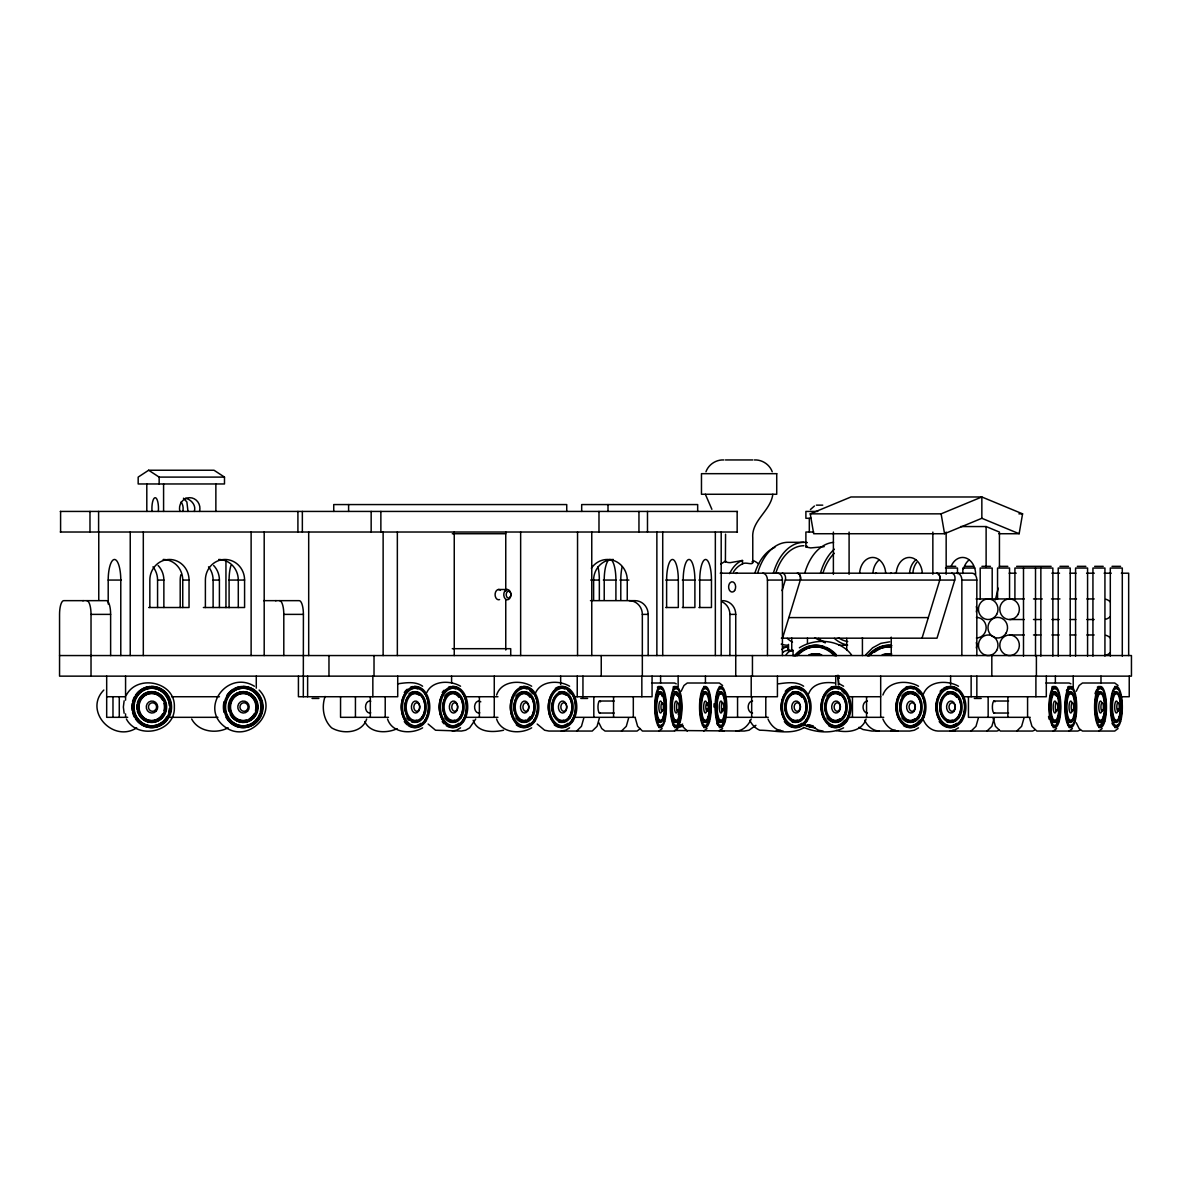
<?xml version="1.0" encoding="UTF-8"?>
<svg xmlns="http://www.w3.org/2000/svg" width="1191" height="1191" viewBox="0 0 1191 1191"><rect width="100%" height="100%" fill="white"/><g stroke="black" fill="none" stroke-linecap="round" stroke-linejoin="round"><path stroke-width="1.5" d="M86.824 600.651A13.726 4.198 -90 0 1 91.022 614.377L91.022 676.146M98.764 600.234L98.764 532.02M108.202 604.001L108.202 580.062A20.589 6.297 -90 0 1 114.5 559.472A20.589 6.297 -90 0 1 120.782 580.062L120.782 655.556M110.629 655.556L110.629 614.377A13.726 4.198 -90 0 0 106.431 600.651L63.748 600.651A13.726 4.198 -90 0 0 59.55 614.377L59.55 676.146L1131.45 676.146L1131.45 655.556L59.55 655.556M130.236 655.556L130.236 532.02M143.307 655.556L143.307 532.02M283.8 655.556L283.8 614.377A13.726 4.198 -90 0 0 279.602 600.651M729.889 655.556L729.889 614.377A13.726 13.161 -90 0 0 721.776 601.693M187.984 511.43L186.883 501.992L183.444 498.21M124.132 700.814L123.358 707.037L124.132 713.245M194.282 511.43C196.426 505.312 191.185 499.505 185.439 498.21M1019.139 533.732L1022.578 513.842L981.846 496.975L850.984 496.975L810.252 513.842L813.691 533.732L944.552 533.732L981.846 518.293L1019.139 533.732L998.862 533.732M583.769 718.173L581.446 726.331L576.638 731.051M599.356 718.173L597.048 726.331L592.24 731.051L548.917 731.051L544.615 730.232L537.171 724.024M628.595 718.173L626.287 726.331L621.479 731.051M978.332 718.173L975.98 726.331L971.112 731.051M994.202 718.173L991.85 726.331L986.982 731.051M1023.962 718.173L1021.61 726.331L1016.742 731.051M998.222 588.146L995.378 599.936M325.098 696.467C321.391 706.992 323.327 719.974 331.589 727.835C342.71 734.519 362.079 733.343 366.664 719.036M782.085 590.632L785.316 580.062A4.883 3.35 -90 0 0 782.264 573.199M782.547 638.182L800.307 580.062A4.883 3.35 -90 0 0 797.241 573.199A4.958 3.409 -90 0 1 800.307 580.062M922.028 638.182L939.773 580.062A4.958 3.409 -90 0 0 936.722 573.199A4.883 3.35 -90 0 1 939.773 580.062M951.698 573.199A4.883 3.35 -90 0 1 954.75 580.062L937.004 638.182L781.385 638.182M772.825 494.265C770.681 510.984 751.327 520.586 752.772 537.841L752.772 562.137M681.163 691.271L683.991 685.495L687.281 683.009L719.334 683.009L722.609 685.495M1076.247 691.271L1079.135 685.495L1082.455 683.009L1114.746 683.009L1118.051 685.495M705.965 471.755C708.571 464.49 716.133 459.532 723.83 459.949M426.795 692.537C432.393 680.18 450.347 680.21 460.56 686.224M475.73 719.036L469.656 727.835L465.651 730.232L461.364 731.051L435.549 730.232L428.12 724.024M496.602 695.023C501.188 680.716 520.571 679.54 531.677 686.224M535.191 693.772C540.238 680.389 558.981 679.897 569.611 686.224M751.208 719.036C748.543 725.215 743.154 730.812 736.068 731.051M808.659 693.772C812.634 683.068 825.006 681.639 834.861 683.009M866.095 719.036C861.882 731.587 847.292 732.941 836.171 730.5M882.888 695.023C887.905 680.805 907.185 679.644 918.529 686.224M923.531 693.772C928.995 680.493 947.619 680.001 958.487 686.224M103.825 690.051C83.221 710.997 113.219 743.244 136.682 727.835M126.41 695.023C137.561 673.838 175.583 681.907 174.348 707.037C175.583 732.152 137.561 740.221 126.41 719.036M810.416 509.554L814.421 506.011M752.027 561.884L753.352 560.633A34.316 22.197 -90 0 1 758.697 564.058M1056.551 728.564L1053.246 731.051M1072.421 728.564L1069.116 731.051M1102.181 728.564L1098.876 731.051M1118.051 728.564L1114.746 731.051L1082.455 731.051L1079.135 728.564L1076.247 722.788M640.356 728.564L637.066 731.051L605.028 731.051L601.738 728.564L598.894 722.788M662.181 728.564L658.891 731.051M677.783 728.564L674.493 731.051L642.44 731.051L637.632 726.331L635.324 718.173M707.022 728.564L703.732 731.051M722.609 728.564L719.334 731.051M755.943 725.289L748.99 730.232L744.256 731.051L674.508 730.5M865.604 654.901L872.646 647.8L880.864 643.348L889.662 641.83M148.652 470.237L138.171 477.1L138.171 483.963L224.489 483.963L224.489 477.1L214.008 470.237L148.652 470.237L159.147 477.1L224.489 477.1M720.808 564.058L725.483 561.065M397.199 728.639C387.015 733.537 370.073 733.537 364.774 721.523M422.611 727.835C411.505 734.519 392.137 733.343 387.537 719.036M460.56 727.835L456.555 730.232L452.252 731.051M531.677 727.835C520.571 734.519 501.188 733.343 496.602 719.036M569.611 727.835L565.606 730.232L561.318 731.051M803.642 727.835C790.675 735.234 773.867 730.202 759.739 730.232C755.302 728.297 751.789 724.694 749.809 720.287M843.6 727.835C831.72 734.058 815.463 732.539 803.478 727.299M918.529 727.835L914.316 730.232L909.79 731.051L871.872 731.051L863.058 729.532L858.964 727.299M958.487 727.835L954.274 730.232L949.748 731.051M799.369 647.8C815.195 637.78 839.759 639.076 851.535 654.901M1034.413 730.232L1032.612 731.051L1000.321 731.051L995.453 726.331L993.1 718.173M228.166 727.835C216.166 734.118 198.51 731.87 191.677 719.036M810.252 513.842L941.113 513.842L981.846 496.975L981.846 518.293M999.085 730.232L996.986 731.051L937.987 731.051C931.481 730.798 926.107 726.034 923.531 720.287M1079.85 730.232L1077.766 731.051L1036.825 731.051L1031.957 726.331L1029.605 718.173M733.477 571.948A30.892 19.979 -90 0 1 742.44 563.953L742.544 560.499L730.217 562.643A12.907 3.767 -15 0 1 725.483 561.065M741.234 560.633L742.544 560.499M742.44 563.953C745.864 561.14 754.662 566.931 752.667 560.499M397.615 683.828C405.789 682.741 415.495 681.058 422.611 686.224M503.585 730.232C492.791 732.539 477.591 732.852 473.169 720.287M778.616 683.828C786.834 682.711 796.422 681.207 803.642 686.224M776.026 731.051L780.552 730.232M890.913 731.051L895.438 730.232M725.408 459.949L752.772 459.949M754.35 459.949C762.046 459.532 769.624 464.49 772.23 471.755M816.401 505.148L822.758 505.148M60.279 511.43L737.437 511.43M817.741 511.43L805.89 511.43L805.89 518.293L811.116 518.293M1018.9 513.842L1022.578 513.842M960.631 526.556L986.118 526.556L999.443 532.079L999.443 566.931M60.279 532.02L737.437 532.02M813.706 532.02L805.89 532.02L805.89 546.654M452.282 533.732L505.758 533.732M803.88 542.307L788.174 542.307A51.481 33.288 90 0 0 757.655 573.199M947.202 566.335L955.748 566.335M964.561 566.335L973.107 566.335M981.92 566.335L990.465 566.335M999.279 566.335L1007.824 566.335M1016.638 566.335L1051.132 566.335M1059.945 566.335L1068.491 566.335M1077.304 566.335L1085.85 566.335M1094.663 566.335L1103.208 566.335M1112.022 566.335L1120.567 566.335M945.475 568.047L957.49 568.047L957.49 573.556M974.848 568.047L962.834 568.047L962.834 573.556M720.227 573.199L972.124 573.199A6.863 4.704 -90 0 1 976.828 580.062L976.828 655.556M1009.105 573.199L1016.206 573.199M1051.847 573.199L1059.543 573.199M1070.143 573.199L1075.994 573.199M1086.594 573.199L1094.291 573.199M1104.102 573.199L1111.263 573.199M1121.341 573.199L1128.666 573.199L1128.666 655.556M108.202 580.062L121.274 580.062M152.984 566.812A20.589 19.607 -90 0 1 157.569 580.062L163.867 580.062L163.867 607.514M163.152 559.472A20.589 19.607 90 0 1 182.744 580.062L189.041 580.062L189.041 607.514L148.667 607.514M208.529 566.812A20.589 19.607 -90 0 1 213.115 580.062L219.412 580.062L219.412 607.514M229.089 607.678L229.089 580.062L244.587 580.062L244.587 607.514L203.378 607.514M590.691 580.062L599.341 580.062L599.341 600.19M603.346 580.062L615.911 580.062L615.911 600.19M619.915 580.062L628.893 580.062M665.754 580.062L678.319 580.062L678.319 607.514L665.754 607.514M682.324 580.062L694.889 580.062L694.889 607.514L682.324 607.514M698.894 580.062L711.459 580.062L711.459 607.514L698.894 607.514M762.731 573.199A6.863 4.704 -90 0 1 767.436 580.062L782.413 580.062L782.413 655.556M785.316 580.062L954.75 580.062M957.132 573.199A6.863 4.704 -90 0 1 961.852 580.062L976.828 580.062M498.255 589.5L507.321 589.5A5.151 3.558 -90 0 1 510.403 597.212A5.151 3.558 -90 0 1 504.24 597.212A5.151 3.558 -90 0 1 507.321 589.5M976.054 598.939L1024.29 598.939M1033.49 598.939L1042.289 598.939M1051.489 598.939L1059.96 598.939M1070.277 598.939L1076.515 598.939M1086.832 598.939L1094.187 598.939M263.628 600.651L299.209 600.651A13.726 4.198 -90 0 1 303.407 614.377L303.303 696.735M590.468 600.651L635.011 600.651A13.726 13.161 90 0 1 648.172 614.377L648.172 655.556M91.022 614.377L110.629 614.377M283.8 614.377L303.407 614.377M629.161 600.651A13.726 13.161 90 0 1 642.336 614.377L648.172 614.377M729.889 614.377L735.74 614.377L735.74 676.146M788.844 617.593L928.31 617.593M1009.566 619.528L1024.29 619.528M1033.49 619.528L1040.845 619.528M1051.876 619.528L1059.246 619.528M1070.277 619.528L1075.801 619.528M1086.832 619.528L1094.187 619.528M1009.566 634.967A10.302 9.781 -90 0 1 1018.052 650.405A10.302 9.781 -90 0 1 1001.095 650.405A10.302 9.781 -90 0 1 1009.566 634.967L1024.29 634.967M1033.49 634.967L1040.845 634.967M1051.876 634.967L1059.246 634.967M1070.277 634.967L1075.801 634.967M1086.832 634.967L1094.187 634.967M838.777 645.254L847.501 645.254M782.591 646.981L787.817 646.981L787.817 650.405A15.438 9.99 -90 0 0 782.829 652.474M452.282 648.693L510.716 648.693L510.716 655.556M787.817 650.405L793.057 650.405L793.057 655.854M651.581 683.009L674.493 683.009L676.265 683.828M1045.951 683.009L1069.116 683.009L1070.917 683.828M106.684 696.735L125.576 696.735M171.593 696.735L219.457 696.735M466.336 696.735L497.957 696.735M575.298 696.735L652.072 696.735L652.072 676.146M725.2 696.735L777.425 696.735L777.425 676.146M848.915 696.735L880.685 696.735M964.025 696.735L1046.308 696.735L1046.308 676.146M1120.567 696.735L1129.232 696.735L1129.232 676.146M312.042 698.447L318.875 698.447M580.791 698.447L587.625 698.447M974.342 698.447L981.176 698.447M599.341 701.023L614.184 701.023M993.785 701.023L1008.598 701.023M599.341 713.037L614.184 713.037M993.785 713.037L1008.598 713.037M127.705 717.324L106.684 717.324L106.684 676.146M170.045 717.324L217.908 717.324M388.489 717.324L340.552 717.324L340.552 696.735M466.202 717.324L497.957 717.324M575.878 717.324L635.399 717.324M725.2 717.324L768.24 717.324M848.915 717.324L883.722 717.324M1030.2 717.324L968.447 717.324L968.447 696.735M898.029 731.051C890.942 730.812 885.553 725.215 882.888 719.036M879.152 731.051C872.646 730.798 867.271 726.034 864.696 720.287M823.1 731.051L818.574 730.232L814.361 727.835M783.142 731.051C776.056 730.812 770.666 725.215 768.001 719.036M719.781 730.232L724.307 731.051M254.398 686.224C227.005 669.461 198.197 709.345 226.275 727.835C249.738 743.244 279.721 710.997 259.132 690.051M952.889 730.232L954.691 731.051M687.281 731.051L682.473 726.331M839.387 683.828L843.6 686.224M711.876 509.301L705.355 494.265M941.113 513.842L944.552 533.732M725.557 534.208L725.408 562.137M1122.294 656.092L1122.294 568.047L1110.295 568.047L1110.295 656.092M1104.935 656.092L1104.935 568.047L1092.936 568.047L1092.936 656.092M1100.99 676.146L1100.99 683.009M1087.577 656.092L1087.577 568.047L1075.577 568.047L1075.577 656.092M1073.21 676.146L1073.21 688.16M1070.218 656.092L1070.218 568.047L1058.218 568.047L1058.218 656.092M1055.36 676.146L1055.36 683.009M1052.859 656.092L1052.859 568.047L1014.911 568.047L1014.911 599.222M1040.86 568.047L1040.86 656.092M1036.393 655.556L1036.393 676.146M1035.902 676.146L1035.902 696.735M1035.515 568.047L1035.515 656.092M1027.58 696.735L1027.58 717.324M1023.501 568.047L1023.501 656.092M1009.551 599.222L1009.551 568.047L997.552 568.047L997.552 599.222M1007.869 696.735L1007.869 717.324M992.192 599.222L992.192 568.047L980.193 568.047L980.193 599.222M991.82 655.556L991.82 676.146M988.158 696.735L988.158 717.324M986.118 526.556L986.118 566.916M976.843 676.146L976.843 696.735M971.141 676.146L971.141 696.735M961.852 580.062L961.852 655.556M950.612 676.146L950.612 684.721M946.16 532.064L946.16 574.256M932.851 532.079L932.851 574.256M891.24 637.14L891.24 655.556M880.685 676.146L880.685 717.324M866.557 696.735L866.557 717.324M862.418 637.647L862.418 655.556M852.443 696.735L852.443 717.324M849.094 532.079L849.094 574.33M846.712 638.391L846.712 650.405M838.315 676.146L838.315 684.721M835.725 676.146L835.725 684.721M833.387 532.079L833.387 574.33M809.314 518.293L809.314 532.02M807.453 638.019L807.453 643.274M791.747 638.019L791.747 650.301M788.516 644.405L788.516 649.973M767.436 580.062L767.436 655.556M765.798 696.735L765.798 717.324M752.444 655.556L752.444 676.146M751.685 696.735L751.685 717.324M751.208 676.146L751.208 696.735M737.557 696.735L737.557 717.324M737.155 511.43L737.155 532.02M721.195 532.02L721.195 655.556M715.344 532.02L715.344 655.556M705.429 676.146L705.429 683.009M699.757 607.514L699.757 580.062A20.589 5.851 -90 0 1 705.608 559.472A20.589 5.851 -90 0 1 711.459 580.062M697.673 511.43L697.673 504.567L581.684 504.567L581.684 511.43M683.187 607.514L683.187 580.062A20.589 5.851 90 0 1 689.038 559.472A20.589 5.851 90 0 1 694.889 580.062M678.141 676.146L678.141 686.433M666.618 607.514L666.618 580.062A20.589 5.851 -90 0 1 672.468 559.472A20.589 5.851 -90 0 1 678.319 580.062M662.717 532.02L662.717 655.556M660.603 676.146L660.603 683.009M656.866 532.02L656.866 655.556M647.487 511.43L647.487 532.02M642.336 614.377L642.336 676.146M641.845 676.146L641.845 696.735M638.957 511.43L638.957 532.02M633.314 696.735L633.314 717.324M627.255 600.309L627.255 580.062A20.589 19.741 90 0 0 613.454 560.425A20.589 19.741 90 0 0 591.346 568.256M620.794 600.19L620.794 580.062A20.589 5.851 -90 0 1 622.164 566.812M613.559 696.735L613.559 717.324M608.005 504.567L608.005 511.43M604.224 600.19L604.224 580.062A20.589 5.851 -90 0 1 610.06 559.472A20.589 5.851 -90 0 1 615.911 580.062M601.247 655.556L601.247 676.146M598.984 511.43L598.984 532.02M593.818 696.735L593.818 717.324M593.624 600.309L593.624 580.062A20.589 19.741 90 0 1 613.365 559.472M591.763 532.02L591.763 655.556M582.95 676.146L582.95 696.735M577.546 532.02L577.546 655.556M577.233 676.146L577.233 696.735M566.737 511.43L566.737 504.567L333.733 504.567L333.733 511.43M560.663 676.146L560.663 684.721M520.646 532.02L520.646 655.556M505.758 532.02L505.758 591.019M505.758 600.175L505.758 650.018M494.265 676.146L494.265 717.324M479.377 696.735L479.377 717.324M454.247 532.02L454.247 655.556M451.597 676.146L451.597 683.009M397.72 676.146L397.72 696.735L298.42 696.735L298.42 676.146M397.347 532.02L397.347 655.556M385.214 696.735L385.214 717.324M383.13 532.02L383.13 655.556M380.867 511.43L380.867 532.02M374.019 655.556L374.019 676.146M372.843 676.146L372.843 696.735M371.16 511.43L371.16 532.02M370.327 696.735L370.327 717.324M355.439 696.735L355.439 717.324M348.606 504.567L348.606 511.43M328.969 655.556L328.969 676.146M308.692 532.02L308.692 655.556M307.62 676.146L307.62 696.735M302.35 511.43L302.35 532.02M297.914 511.43L297.914 532.02M264.194 532.02L264.194 655.556M256.273 676.146L256.273 688.16M251.122 532.02L251.122 655.556M238.289 607.514L238.289 580.062A20.589 19.607 -90 0 0 218.697 559.472M225.948 559.666L225.948 607.618M215.869 483.963L215.869 511.43M213.115 580.062L213.115 607.514M205.388 607.514L205.388 580.062A20.589 19.607 90 0 1 224.98 559.472A20.589 19.607 90 0 1 244.587 580.062M182.744 580.062L182.744 607.514M180.198 607.514L180.198 580.062A20.589 19.607 -90 0 1 180.868 574.732M163.584 483.963L163.584 511.43M159.147 477.1L159.147 483.963M157.569 580.062L157.569 607.514M149.843 607.514L149.843 580.062A20.589 19.607 -90 0 1 169.435 559.472A20.589 19.607 -90 0 1 189.041 580.062M146.806 483.963L146.806 511.43M125.576 676.146L125.576 700.174M125.576 713.9L125.576 717.324M119.279 696.735L119.279 717.324M112.981 696.735L112.981 717.324M98.6 511.43L98.6 532.02M89.98 511.43L89.98 532.02M60.592 511.43L60.592 532.02M1105.918 599.281A10.302 9.781 -90 0 1 1110.31 601.946M1110.31 616.506A10.302 9.781 -90 0 1 1105.918 619.171M976.307 606.561A10.302 9.781 -90 0 1 976.307 611.891M976.397 617.385A10.302 9.781 -90 0 1 986.178 627.687A10.302 9.781 -90 0 1 976.397 637.974M976.307 642.589A10.302 9.781 -90 0 1 976.307 647.919M1105.918 635.309A10.302 9.781 -90 0 1 1110.31 637.974M1110.31 652.534A10.302 9.781 -90 0 1 1105.918 655.199M1102.017 710.03A6 1.742 -90 0 1 1099.516 711.95A6 1.742 -90 0 1 1099.189 703.166A6 1.742 -90 0 1 1101.749 702.779M1114.746 686.478A20.545 5.94 -90 0 1 1117.709 689.232M1117.709 724.828A20.545 5.94 -90 0 1 1114.746 727.582M1117.62 711.28A6 1.742 -90 0 1 1115.163 711.28A6 1.742 -90 0 1 1115.163 702.779A6 1.742 -90 0 1 1117.62 702.779M1118.066 708.585A6 1.742 -90 0 1 1117.887 710.03M1116.146 725.215A18.818 5.434 -90 0 1 1112.022 723.324M1114.746 688.204A18.818 5.434 -90 0 1 1116.146 688.845M1115.759 720.198A13.622 3.945 -90 0 1 1112.781 718.828M1112.781 695.231A13.622 3.945 -90 0 1 1115.759 693.862M1114.746 691.673A15.364 4.436 -90 0 1 1116.964 693.728M1116.964 720.332A15.364 4.436 -90 0 1 1114.746 722.386M1097.343 687.177A20.545 5.94 -90 0 1 1101.839 689.232M1103.417 693.817A20.545 5.94 -90 0 1 1104.012 696.75M1103.074 721.567A20.545 5.94 -90 0 1 1098.876 727.582M1095.035 693.728A18.818 5.434 -90 0 1 1100.276 688.845M1101.601 723.324A18.818 5.434 -90 0 1 1097.462 725.215M1099.889 720.198A13.622 3.945 -90 0 1 1098.876 720.659M1097.849 693.862A13.622 3.945 -90 0 1 1099.889 693.862M1098.876 691.673A15.364 4.436 -90 0 1 1101.094 693.728M1101.094 720.332A15.364 4.436 -90 0 1 1098.876 722.386M994.559 712.828A6 1.742 -90 0 1 992.386 706.248A6 1.742 -90 0 1 994.976 701.827M1056.387 710.03A6 1.742 -90 0 1 1053.901 711.95A6 1.742 -90 0 1 1053.559 703.166A6 1.742 -90 0 1 1056.119 702.779M1067.583 687.177A20.545 5.94 -90 0 1 1072.094 689.232M1074.863 701.707A20.545 5.94 -90 0 1 1075.041 705.251M1072.094 724.828A20.545 5.94 -90 0 1 1069.116 727.582M1072.257 710.03A6 1.742 -90 0 1 1069.771 711.95A6 1.742 -90 0 1 1069.429 703.166A6 1.742 -90 0 1 1071.989 702.779M1070.53 725.215A18.818 5.434 -90 0 1 1067.717 725.215M1066.392 690.735A18.818 5.434 -90 0 1 1070.53 688.845M1070.143 720.198A13.622 3.945 -90 0 1 1069.116 720.659M1068.104 693.862A13.622 3.945 -90 0 1 1070.143 693.862M1069.116 691.673A15.364 4.436 -90 0 1 1071.334 693.728M1071.334 720.332A15.364 4.436 -90 0 1 1069.116 722.386M1051.713 687.177A20.545 5.94 -90 0 1 1056.223 689.232M1057.444 721.567A20.545 5.94 -90 0 1 1053.246 727.582M1054.66 725.215A18.818 5.434 -90 0 1 1051.847 725.215M1049.077 719.126A18.818 5.434 -90 0 1 1048.542 716.446M1051.847 688.845A18.818 5.434 -90 0 1 1054.66 688.845M1051.281 695.231A13.622 3.945 -90 0 1 1055.211 695.231M1054.273 720.198A13.622 3.945 -90 0 1 1052.234 720.198M1053.246 691.673A15.364 4.436 -90 0 1 1056.387 696.169M1055.464 720.332A15.364 4.436 -90 0 1 1052.1 721.865M890.302 573.466A4.883 3.35 -90 0 1 891.404 573.199M721.404 573.258A4.883 3.35 -90 0 1 721.954 573.199M894.724 573.422A6.863 4.704 -90 0 1 895.945 573.199M909.716 573.422A6.863 4.704 -90 0 1 910.936 573.199M777.708 573.199A6.863 4.704 90 0 1 782.413 580.062M752.548 713.037A6 4.377 -90 0 1 748.171 707.037A6 4.377 -90 0 1 752.548 701.023M834.861 686.478A20.545 14.962 -90 0 1 849.466 711.474A20.545 14.962 -90 0 1 828.549 725.647M830.99 687.177A20.545 14.962 -90 0 1 833.566 686.552M826.956 696.169A15.364 11.181 -90 0 1 842.766 696.169A15.364 11.181 -90 0 1 842.766 717.89A15.364 11.181 -90 0 1 826.956 717.89M841.709 690.735A18.818 13.696 -90 0 1 844.553 693.728M844.553 720.332A18.818 13.696 -90 0 1 821.641 711.905A18.818 13.696 -90 0 1 838.404 688.845M839.819 718.828A13.622 9.915 -90 0 1 824.946 707.037A13.622 9.915 -90 0 1 839.819 695.231M794.903 686.478A20.545 14.962 -90 0 1 808.719 714.898A20.545 14.962 -90 0 1 784.333 721.567M785.286 691.286A20.545 14.962 -90 0 1 793.608 686.552M792.015 692.194A15.364 11.181 -90 0 1 806.084 707.037A15.364 11.181 -90 0 1 792.015 721.865M799.593 689.351A18.818 13.696 -90 0 1 801.751 690.735M801.751 723.324A18.818 13.696 -90 0 1 781.326 709.494A18.818 13.696 -90 0 1 798.446 688.845M797.479 720.198A13.622 9.915 -90 0 1 785.331 703.509A13.622 9.915 -90 0 1 801.915 697.39M867.435 713.037A6 4.377 -90 0 1 863.058 707.037A6 4.377 -90 0 1 867.435 701.023M949.748 686.478A20.545 14.962 -90 0 1 963.564 714.898A20.545 14.962 -90 0 1 939.178 721.567M940.131 691.286A20.545 14.962 -90 0 1 942.275 689.232M943.421 688.413A20.545 14.962 -90 0 1 948.453 686.552M946.86 692.194A15.364 11.181 -90 0 1 960.929 707.037A15.364 11.181 -90 0 1 946.86 721.865M954.438 689.351A18.818 13.696 -90 0 1 956.596 690.735M956.596 723.324A18.818 13.696 -90 0 1 936.171 709.494A18.818 13.696 -90 0 1 953.291 688.845M952.324 720.198A13.622 9.915 -90 0 1 940.175 703.509A13.622 9.915 -90 0 1 956.76 697.39M909.79 686.478A20.545 14.962 -90 0 1 924.395 711.474A20.545 14.962 -90 0 1 903.463 725.647M905.919 687.177A20.545 14.962 -90 0 1 908.495 686.552M901.885 696.169A15.364 11.181 -90 0 1 917.695 696.169A15.364 11.181 -90 0 1 917.695 717.89A15.364 11.181 -90 0 1 901.885 717.89M916.638 690.735A18.818 13.696 -90 0 1 919.482 693.728M919.482 720.332A18.818 13.696 -90 0 1 896.555 711.905A18.818 13.696 -90 0 1 913.333 688.845M914.748 718.828A13.622 9.915 -90 0 1 899.875 707.037A13.622 9.915 -90 0 1 914.748 695.231M869.534 655.66A39.616 30.207 -90 0 1 891.702 647.041M867.554 655.869A41.149 31.383 -90 0 1 891.836 645.507M874.566 652.132A39.616 30.207 -90 0 1 880.343 648.767M881.846 648.172A39.616 30.207 -90 0 1 889.662 646.832M882.099 654.871A32.693 24.937 -90 0 1 891.806 654.023M868.656 655.869A41.149 31.383 -90 0 1 889.662 645.284M884.794 654.38A32.693 24.937 -90 0 1 889.662 653.755M796.258 655.66A39.616 30.207 -90 0 1 834.281 655.66M812.113 725.84A39.616 30.207 -90 0 1 807.453 724.709M808.555 648.172A39.616 30.207 -90 0 1 835.397 655.66M813.23 725.84A39.616 30.207 -90 0 1 808.555 724.709M797.36 655.66A39.616 30.207 -90 0 1 807.051 648.767M794.263 655.869A41.149 31.383 -90 0 1 836.276 655.869M815.269 727.597A41.149 31.383 -90 0 1 804.029 724.857M808.823 654.871A32.693 24.937 -90 0 1 821.73 654.871M795.38 655.869A41.149 31.383 -90 0 1 824.5 646.698M826.078 647.294A41.149 31.383 -90 0 1 836.142 654.469M814.748 727.537A41.149 31.383 -90 0 1 805.146 724.857M809.925 654.871A32.693 24.937 -90 0 1 819.631 654.023M837.318 675.357A30.966 23.612 -90 0 1 838.851 684.825M838.419 675.357A30.966 23.612 -90 0 1 839.193 678.423M683.187 725.647A20.545 15.677 -90 0 1 676.562 727.582M682.622 724.083A18.818 14.352 -90 0 1 677.798 725.781A18.818 14.352 -90 0 0 681.386 725.215M788.516 650.405A15.438 9.99 -90 0 1 791.107 650.926M786 654.931A15.438 9.99 -90 0 1 793.057 650.405M781.713 649.497A18.877 12.208 -90 0 1 787.817 646.981M872.929 573.109A17.165 13.086 -90 0 1 879.42 559.74M859.619 573.109A17.165 13.086 -90 0 1 872.646 557.448A17.165 13.086 -90 0 1 885.687 573.109M896.257 573.109A17.165 13.086 -90 0 1 909.299 557.448A17.165 13.086 -90 0 1 922.325 573.109M909.582 573.109A17.165 13.086 -90 0 1 916.073 559.74M912.887 573.109A17.165 13.086 -90 0 1 916.668 562.48M951.237 566.023A17.165 13.086 -90 0 1 965.946 558.028A17.165 13.086 -90 0 1 975.652 574.613M963.579 568.747A17.165 13.086 -90 0 1 969.34 559.74M824.187 641.562A48.042 31.07 -90 0 1 814.793 637.676M825.274 642.887A51.481 33.288 -90 0 1 818.634 638.361M804.759 573.199A51.481 33.288 -90 0 1 833.551 542.381M847.516 644.971A51.481 33.288 -90 0 1 834.34 638.361M820.465 573.199A51.481 33.288 -90 0 1 834.34 549.2M847.739 641.562A48.042 31.07 90 0 1 838.345 637.676M822.996 572.931A48.042 31.07 90 0 1 834.295 553.264M792.491 642.157A51.481 33.288 -90 0 1 787.221 638.361M773.361 573.199A51.481 33.288 -90 0 1 807.349 542.59M754.945 572.931A48.042 31.07 -90 0 1 774.894 547.384M788.174 645.254A51.481 33.288 90 0 1 781.236 644.137M775.877 572.931A48.042 31.07 -90 0 1 803.88 545.746M807.17 546.207A13.905 1.385 -4.9 0 0 805.89 547.011L810.699 547.92L820.703 547.011A13.905 1.385 -4.9 0 0 824.202 546.639M729.636 573.615A34.316 22.197 -90 0 1 741.859 560.633M213.665 565.502A20.589 19.607 -90 0 1 219.412 580.062M158.12 565.502A20.589 19.607 -90 0 1 163.867 580.062M152.046 511.43A10.719 3.275 90 0 1 155.187 497.689A10.719 3.275 90 0 1 158.343 511.43M179.915 511.43A10.719 10.213 -90 0 1 189.726 497.689A10.719 10.213 -90 0 1 199.522 511.43M181.106 501.992A10.719 10.213 -90 0 1 182.744 511.43M229.089 580.062A20.589 6.297 90 0 1 230.935 565.502M275.583 600.77A13.726 4.198 -90 0 1 276.133 600.651M82.804 600.77A13.726 4.198 -90 0 1 83.355 600.651M151.465 686.478A20.545 19.562 -90 0 1 168.824 716.52A20.545 19.562 -90 0 1 135.432 718.813M134.523 717.31A20.545 19.562 -90 0 1 132.573 712.352M132.201 710.61A20.545 19.562 -90 0 1 132.201 703.464M132.573 701.707A20.545 19.562 -90 0 1 134.523 696.75M135.432 695.246A20.545 19.562 -90 0 1 149.768 686.552M137.337 703.062A15.364 14.62 -90 0 1 158.775 693.728A15.364 14.62 -90 0 1 161.812 717.89A15.364 14.62 -90 0 1 138.811 714.704M138.216 713.528A15.364 14.62 -90 0 1 137.337 711.012M137.069 709.702A15.364 14.62 -90 0 1 137.069 704.357M166.993 716.446A18.818 17.925 -90 0 1 139.168 720.719A18.818 17.925 -90 0 1 141.625 691.301A18.818 17.925 -90 0 1 168.303 700.591M168.78 702.154A18.818 17.925 -90 0 1 169.316 705.4M169.316 708.66A18.818 17.925 -90 0 1 168.78 711.905M162.705 713.841A13.622 12.982 -90 0 1 143.128 717.473A13.622 12.982 -90 0 1 143.128 696.586A13.622 12.982 -90 0 1 162.705 700.219M164.001 703.509A13.622 12.982 -90 0 1 164.001 710.551M242.964 686.478A20.545 19.562 -90 0 1 259.906 717.31A20.545 19.562 -90 0 1 226.007 717.31M224.057 712.352A20.545 19.562 -90 0 1 224.057 701.707M226.93 695.246A20.545 19.562 -90 0 1 233.168 689.232M234.687 688.413A20.545 19.562 -90 0 1 241.252 686.552M239.168 692.194A15.364 14.62 -90 0 1 256.705 701.782A15.364 14.62 -90 0 1 249.142 720.957A15.364 14.62 -90 0 1 230.295 714.704M228.836 711.012A15.364 14.62 -90 0 1 228.836 703.062M229.208 701.782A15.364 14.62 -90 0 1 237.962 692.596M249.083 689.351A18.818 17.925 -90 0 1 259.802 700.591M260.263 702.154A18.818 17.925 -90 0 1 260.263 711.905M259.802 713.469A18.818 17.925 -90 0 1 237.322 724.902A18.818 17.925 -90 0 1 225.784 701.633A18.818 17.925 -90 0 1 247.594 688.845M246.314 720.198A13.622 12.982 -90 0 1 230.027 708.213A13.622 12.982 -90 0 1 244.081 693.46A13.622 12.982 -90 0 1 255.484 710.551M254.189 713.841A13.622 12.982 -90 0 1 249.44 718.828M499.565 599.609A5.151 3.558 -90 0 1 495.114 593.967A5.151 3.558 -90 0 1 500.414 590.185M479.794 712.828A6 4.154 -90 0 1 474.614 706.248A6 4.154 -90 0 1 480.792 701.827M561.318 686.478A20.545 14.203 -90 0 1 575.03 712.352A20.545 14.203 -90 0 1 554.217 724.828M555.319 688.413A20.545 14.203 -90 0 1 560.083 686.552M558.564 692.194A15.364 10.615 -90 0 1 571.933 707.037A15.364 10.615 -90 0 1 558.564 721.865M567.824 690.735A18.818 12.997 -90 0 1 570.504 693.728M567.824 723.324A18.818 12.997 -90 0 1 548.426 709.494A18.818 12.997 -90 0 1 564.683 688.845M563.76 720.198A13.622 9.409 -90 0 1 551.984 705.251A13.622 9.409 -90 0 1 566.023 695.231M523.385 686.478A20.545 14.203 -90 0 1 537.096 712.352A20.545 14.203 -90 0 1 516.284 724.828M519.708 687.177A20.545 14.203 -90 0 1 522.149 686.552M515.882 696.169A15.364 10.615 -90 0 1 530.888 696.169A15.364 10.615 -90 0 1 530.888 717.89A15.364 10.615 -90 0 1 515.882 717.89M529.876 690.735A18.818 12.997 -90 0 1 532.571 693.728M529.876 723.324A18.818 12.997 -90 0 1 510.492 709.494A18.818 12.997 -90 0 1 526.75 688.845M525.812 720.198A13.622 9.409 -90 0 1 514.289 703.509A13.622 9.409 -90 0 1 530.04 697.39M530.04 716.669A13.622 9.409 -90 0 1 528.089 718.828M370.743 712.828A6 4.154 -90 0 1 365.518 707.037A6 4.154 -90 0 1 370.743 701.231M452.252 686.478A20.545 14.203 -90 0 1 466.113 711.474A20.545 14.203 -90 0 1 446.253 725.647M444.109 723.86A20.545 14.203 -90 0 1 442.218 721.567M442.218 692.492A20.545 14.203 -90 0 1 444.109 690.199M448.575 687.177A20.545 14.203 -90 0 1 451.017 686.552M444.749 696.169A15.364 10.615 -90 0 1 459.756 696.169A15.364 10.615 -90 0 1 459.756 717.89A15.364 10.615 -90 0 1 444.749 717.89M458.758 723.324A18.818 12.997 -90 0 1 439.36 709.494A18.818 12.997 -90 0 1 455.617 688.845M454.694 720.198A13.622 9.409 -90 0 1 443.156 703.509A13.622 9.409 -90 0 1 458.907 697.39M414.319 686.478A20.545 14.203 -90 0 1 428.179 711.474A20.545 14.203 -90 0 1 408.319 725.647M407.218 724.828A20.545 14.203 -90 0 1 404.285 721.567M404.285 692.492A20.545 14.203 -90 0 1 407.218 689.232M410.642 687.177A20.545 14.203 -90 0 1 413.083 686.552M409.019 693.728A15.364 10.615 -90 0 1 424.845 705.027A15.364 10.615 -90 0 1 411.58 721.865M409.019 720.332A15.364 10.615 -90 0 1 406.816 717.89M420.825 723.324A18.818 12.997 -90 0 1 401.427 709.494A18.818 12.997 -90 0 1 417.684 688.845M416.761 720.198A13.622 9.409 -90 0 1 404.985 705.251A13.622 9.409 -90 0 1 419.024 695.231M597.971 566.812A20.589 5.851 -90 0 1 599.341 580.062M722.58 600.651A13.726 13.161 -90 0 1 735.74 614.377M706.591 711.28A6 1.712 -90 0 1 704.179 711.28A6 1.712 -90 0 1 704.179 702.779A6 1.712 -90 0 1 706.591 702.779M706.859 704.03A6 1.712 -90 0 1 707.022 705.474M707.022 708.585A6 1.712 -90 0 1 706.859 710.03M719.334 686.478A20.545 5.836 -90 0 1 722.252 689.232M723.458 721.567A20.545 5.836 -90 0 1 719.334 727.582M722.178 711.28A6 1.712 -90 0 1 719.766 711.28A6 1.712 -90 0 1 719.766 702.779A6 1.712 -90 0 1 722.178 702.779M722.624 708.585A6 1.712 -90 0 1 722.446 710.03M720.704 725.215A18.818 5.345 -90 0 1 719.334 725.855M717.95 725.215A18.818 5.345 -90 0 1 716.654 723.324M713.975 707.037A18.818 5.345 -90 0 1 714.064 703.762M719.334 688.204A18.818 5.345 -90 0 1 720.704 688.845M720.332 720.198A13.622 3.871 -90 0 1 717.399 718.828M717.399 695.231A13.622 3.871 -90 0 1 720.332 693.862M719.334 691.673A15.364 4.362 -90 0 1 721.508 693.728M721.508 720.332A15.364 4.362 -90 0 1 719.334 722.386M718.203 721.865A15.364 4.362 -90 0 1 717.146 720.332M703.732 686.478A20.545 5.836 -90 0 1 706.65 689.232M707.856 721.567A20.545 5.836 -90 0 1 703.732 727.582M705.117 725.215A18.818 5.345 -90 0 1 702.348 725.215M703.732 688.204A18.818 5.345 -90 0 1 705.117 688.845M704.73 720.198A13.622 3.871 -90 0 1 703.732 720.659M702.735 720.198A13.622 3.871 -90 0 1 701.797 718.828M701.797 695.231A13.622 3.871 -90 0 1 704.73 693.862M703.732 691.673A15.364 4.362 -90 0 1 705.921 693.728M705.921 720.332A15.364 4.362 -90 0 1 703.732 722.386M600.115 712.828A6 1.712 -90 0 1 597.986 706.248A6 1.712 -90 0 1 600.517 701.827M662.017 710.03A6 1.712 -90 0 1 659.695 712.233A6 1.712 -90 0 1 659.07 704.03A6 1.712 -90 0 1 661.392 701.827M661.749 702.779A6 1.712 -90 0 1 662.017 704.03M672.989 687.177A20.545 5.836 -90 0 1 677.411 689.232M678.617 721.567A20.545 5.836 -90 0 1 674.493 727.582M674.493 691.673A15.364 4.362 -90 0 1 677.575 696.169M678.587 712.278A15.364 4.362 -90 0 1 678.274 714.704M676.667 720.332A15.364 4.362 -90 0 1 673.362 721.865M677.619 710.03A6 1.712 -90 0 1 675.163 711.95A6 1.712 -90 0 1 674.835 703.166A6 1.712 -90 0 1 677.337 702.779M675.878 725.215A18.818 5.345 -90 0 1 673.109 725.215M673.109 688.845A18.818 5.345 -90 0 1 675.878 688.845M672.558 695.231A13.622 3.871 -90 0 1 676.428 695.231M675.491 720.198A13.622 3.871 -90 0 1 673.496 720.198M657.387 687.177A20.545 5.836 -90 0 1 661.824 689.232M661.824 724.828A20.545 5.836 -90 0 1 658.891 727.582M660.276 725.215A18.818 5.345 -90 0 1 657.521 725.215M657.521 688.845A18.818 5.345 -90 0 1 660.276 688.845M659.903 720.198A13.622 3.871 -90 0 1 657.894 720.198M656.956 695.231A13.622 3.871 -90 0 1 659.903 693.862M657.774 692.194A15.364 4.362 -90 0 1 661.988 696.169M661.079 720.332A15.364 4.362 -90 0 1 657.774 721.865M776.726 473.676L701.469 473.676L701.469 494.265L776.726 494.265L776.726 473.676M1018.052 614.377A10.302 9.781 -90 0 0 1009.566 598.939A10.302 9.781 -90 0 0 1001.095 614.377A10.302 9.781 -90 0 0 1018.052 614.377M996.688 614.377A10.302 9.781 -90 0 0 988.217 598.939A10.302 9.781 -90 0 0 979.746 614.377A10.302 9.781 -90 0 0 996.688 614.377M1006.231 632.838A10.302 9.781 -90 0 0 997.76 617.385A10.302 9.781 -90 0 0 989.274 632.838A10.302 9.781 -90 0 0 1006.231 632.838M996.688 650.405A10.302 9.781 -90 0 0 988.217 634.967A10.302 9.781 -90 0 0 979.746 650.405A10.302 9.781 -90 0 0 996.688 650.405M1103.03 710.059A4.273 1.236 -90 0 0 1102.479 702.898A4.273 1.236 -90 0 0 1100.96 708.139A4.273 1.236 -90 0 0 1103.03 710.059M1120.582 721.567A20.545 5.94 -90 0 0 1117.917 687.177A20.545 5.94 -90 0 0 1110.652 712.352A20.545 5.94 -90 0 0 1120.582 721.567M1119.525 717.89A15.364 4.436 -90 0 0 1117.53 692.194A15.364 4.436 -90 0 0 1112.096 711.012A15.364 4.436 -90 0 0 1119.525 717.89M1120.24 720.332A18.818 5.434 -90 0 0 1117.798 688.845A18.818 5.434 -90 0 0 1111.129 711.905A18.818 5.434 -90 0 0 1120.24 720.332M1119.168 716.669A13.622 3.945 -90 0 0 1117.411 693.862A13.622 3.945 -90 0 0 1112.588 710.551A13.622 3.945 -90 0 0 1119.168 716.669M1104.712 721.567A20.545 5.94 -90 0 0 1102.047 687.177A20.545 5.94 -90 0 0 1094.782 712.352A20.545 5.94 -90 0 0 1104.712 721.567M1103.655 717.89A15.364 4.436 -90 0 0 1101.66 692.194A15.364 4.436 -90 0 0 1096.226 711.012A15.364 4.436 -90 0 0 1103.655 717.89M1104.37 720.332A18.818 5.434 -90 0 0 1101.928 688.845A18.818 5.434 -90 0 0 1095.258 711.905A18.818 5.434 -90 0 0 1104.37 720.332M1103.298 716.669A13.622 3.945 -90 0 0 1101.541 693.862A13.622 3.945 -90 0 0 1096.717 710.551A13.622 3.945 -90 0 0 1103.298 716.669M1118.9 710.059A4.273 1.236 -90 0 0 1118.349 702.898A4.273 1.236 -90 0 0 1116.83 708.139A4.273 1.236 -90 0 0 1118.9 710.059M1057.4 710.059A4.273 1.236 -90 0 0 1056.849 702.898A4.273 1.236 -90 0 0 1055.345 708.139A4.273 1.236 -90 0 0 1057.4 710.059M1074.967 721.567A20.545 5.94 -90 0 0 1072.302 687.177A20.545 5.94 -90 0 0 1065.022 712.352A20.545 5.94 -90 0 0 1074.967 721.567M1073.895 717.89A15.364 4.436 -90 0 0 1071.915 692.194A15.364 4.436 -90 0 0 1066.466 711.012A15.364 4.436 -90 0 0 1073.895 717.89M1074.61 720.332A18.818 5.434 -90 0 0 1072.168 688.845A18.818 5.434 -90 0 0 1065.513 711.905A18.818 5.434 -90 0 0 1074.61 720.332M1073.553 716.669A13.622 3.945 -90 0 0 1071.781 693.862A13.622 3.945 -90 0 0 1066.957 710.551A13.622 3.945 -90 0 0 1073.553 716.669M1059.097 721.567A20.545 5.94 -90 0 0 1056.432 687.177A20.545 5.94 -90 0 0 1049.152 712.352A20.545 5.94 -90 0 0 1059.097 721.567M1058.025 717.89A15.364 4.436 -90 0 0 1056.045 692.194A15.364 4.436 -90 0 0 1050.596 711.012A15.364 4.436 -90 0 0 1058.025 717.89M1058.739 720.332A18.818 5.434 -90 0 0 1056.298 688.845A18.818 5.434 -90 0 0 1049.643 711.905A18.818 5.434 -90 0 0 1058.739 720.332M1057.682 716.669A13.622 3.945 -90 0 0 1055.911 693.862A13.622 3.945 -90 0 0 1051.087 710.551A13.622 3.945 -90 0 0 1057.682 716.669M1073.27 710.059A4.273 1.236 -90 0 0 1072.719 702.898A4.273 1.236 -90 0 0 1071.215 708.139A4.273 1.236 -90 0 0 1073.27 710.059M876.412 573.199A4.883 3.35 -90 0 0 875.325 573.466A4.958 3.409 -90 0 1 876.412 573.199M736.946 573.199A4.883 3.35 -90 0 0 735.859 573.466A4.958 3.409 -90 0 1 736.946 573.199M734.624 590.557A5.151 3.528 -90 0 0 733.046 581.952A5.151 3.528 -90 0 0 728.728 588.25A5.151 3.528 -90 0 0 734.624 590.557M799.176 711.28A6 4.377 -90 0 0 797.211 701.231A6 4.377 -90 0 0 791.866 708.585A6 4.377 -90 0 0 799.176 711.28M799.459 710.059A4.273 3.111 -90 0 0 798.059 702.898A4.273 3.111 -90 0 0 794.248 708.139A4.273 3.111 -90 0 0 799.459 710.059M846.622 721.567A20.545 14.962 -90 0 0 839.908 687.177A20.545 14.962 -90 0 0 821.596 712.352A20.545 14.962 -90 0 0 846.622 721.567M845.729 714.704A15.364 11.181 -90 0 0 836.037 691.673A15.364 11.181 -90 0 0 826.36 714.704A15.364 11.181 -90 0 0 845.729 714.704M839.134 711.28A6 4.377 -90 0 0 837.169 701.231A6 4.377 -90 0 0 831.824 708.585A6 4.377 -90 0 0 839.134 711.28M845.729 720.332A18.818 13.696 -90 0 0 839.581 688.845A18.818 13.696 -90 0 0 822.817 711.905A18.818 13.696 -90 0 0 845.729 720.332M843.049 716.669A13.622 9.915 -90 0 0 838.613 693.862A13.622 9.915 -90 0 0 826.465 710.551A13.622 9.915 -90 0 0 843.049 716.669M806.664 721.567A20.545 14.962 -90 0 0 799.95 687.177A20.545 14.962 -90 0 0 781.638 712.352A20.545 14.962 -90 0 0 806.664 721.567M803.985 717.89A15.364 11.181 -90 0 0 798.982 692.194A15.364 11.181 -90 0 0 785.286 711.012A15.364 11.181 -90 0 0 803.985 717.89M805.771 720.332A18.818 13.696 -90 0 0 799.623 688.845A18.818 13.696 -90 0 0 782.859 711.905A18.818 13.696 -90 0 0 805.771 720.332M803.091 716.669A13.622 9.915 -90 0 0 798.655 693.862A13.622 9.915 -90 0 0 786.507 710.551A13.622 9.915 -90 0 0 803.091 716.669M839.417 710.059A4.273 3.111 -90 0 0 838.032 702.898A4.273 3.111 -90 0 0 834.221 708.139A4.273 3.111 -90 0 0 839.417 710.059M914.063 711.28A6 4.377 -90 0 0 912.098 701.231A6 4.377 -90 0 0 906.753 708.585A6 4.377 -90 0 0 914.063 711.28M914.346 710.059A4.273 3.111 -90 0 0 912.946 702.898A4.273 3.111 -90 0 0 909.135 708.139A4.273 3.111 -90 0 0 914.346 710.059M961.509 721.567A20.545 14.962 -90 0 0 954.795 687.177A20.545 14.962 -90 0 0 936.483 712.352A20.545 14.962 -90 0 0 961.509 721.567M958.829 717.89A15.364 11.181 -90 0 0 953.827 692.194A15.364 11.181 -90 0 0 940.131 711.012A15.364 11.181 -90 0 0 958.829 717.89M954.021 711.28A6 4.377 -90 0 0 952.056 701.231A6 4.377 -90 0 0 946.711 708.585A6 4.377 -90 0 0 954.021 711.28M960.616 720.332A18.818 13.696 -90 0 0 954.467 688.845A18.818 13.696 -90 0 0 937.704 711.905A18.818 13.696 -90 0 0 960.616 720.332M959.514 713.841A13.622 9.915 -90 0 0 950.924 693.4A13.622 9.915 -90 0 0 942.334 713.841A13.622 9.915 -90 0 0 959.514 713.841M923.918 717.31A20.545 14.962 -90 0 0 910.966 686.478A20.545 14.962 -90 0 0 898.014 717.31A20.545 14.962 -90 0 0 923.918 717.31M918.871 717.89A15.364 11.181 -90 0 0 913.854 692.194A15.364 11.181 -90 0 0 900.173 711.012A15.364 11.181 -90 0 0 918.871 717.89M920.658 720.332A18.818 13.696 -90 0 0 914.509 688.845A18.818 13.696 -90 0 0 897.731 711.905A18.818 13.696 -90 0 0 920.658 720.332M917.978 716.669A13.622 9.915 -90 0 0 913.542 693.862A13.622 9.915 -90 0 0 901.393 710.551A13.622 9.915 -90 0 0 917.978 716.669M954.304 710.059A4.273 3.111 -90 0 0 952.904 702.898A4.273 3.111 -90 0 0 949.093 708.139A4.273 3.111 -90 0 0 954.304 710.059M165.832 721.567A20.545 19.562 -90 0 0 157.063 687.177A20.545 19.562 -90 0 0 133.094 712.352A20.545 19.562 -90 0 0 165.832 721.567M162.333 717.89A15.364 14.62 -90 0 0 155.783 692.194A15.364 14.62 -90 0 0 137.873 711.012A15.364 14.62 -90 0 0 162.333 717.89M156.036 711.28A6 5.717 -90 0 0 153.475 701.231A6 5.717 -90 0 0 146.463 708.585A6 5.717 -90 0 0 156.036 711.28M136.474 697.613A18.818 17.925 90 0 0 151.986 725.855A18.818 17.925 90 0 0 167.514 697.613A18.818 17.925 90 0 0 136.474 697.613M161.172 716.669A13.622 12.982 -90 0 0 155.351 693.862A13.622 12.982 -90 0 0 139.466 710.551A13.622 12.982 -90 0 0 161.172 716.669M260.427 717.31A20.545 19.562 -90 0 0 243.485 686.478A20.545 19.562 -90 0 0 226.543 717.31A20.545 19.562 -90 0 0 260.427 717.31M253.817 717.89A15.364 14.62 -90 0 0 247.266 692.194A15.364 14.62 -90 0 0 229.357 711.012A15.364 14.62 -90 0 0 253.817 717.89M247.52 711.28A6 5.717 -90 0 0 244.959 701.231A6 5.717 -90 0 0 237.962 708.585A6 5.717 -90 0 0 247.52 711.28M256.154 720.332A18.818 17.925 -90 0 0 248.115 688.845A18.818 17.925 -90 0 0 226.171 711.905A18.818 17.925 -90 0 0 256.154 720.332M252.656 716.669A13.622 12.982 -90 0 0 246.835 693.862A13.622 12.982 -90 0 0 230.95 710.551A13.622 12.982 -90 0 0 252.656 716.669M155.396 710.059A4.273 4.064 -90 0 0 153.565 702.898A4.273 4.064 -90 0 0 148.592 708.139A4.273 4.064 -90 0 0 155.396 710.059M247.534 709.166A4.273 4.064 -90 0 0 244.006 702.75A4.273 4.064 -90 0 0 240.478 709.166A4.273 4.064 -90 0 0 247.534 709.166M510.239 597.063A3.424 2.367 -90 0 0 509.182 591.346A3.424 2.367 -90 0 0 506.279 595.53A3.424 2.367 -90 0 0 510.239 597.063M527.553 711.28A6 4.154 -90 0 0 525.693 701.231A6 4.154 -90 0 0 520.616 708.585A6 4.154 -90 0 0 527.553 711.28M527.955 710.059A4.273 2.948 -90 0 0 526.63 702.898A4.273 2.948 -90 0 0 523.013 708.139A4.273 2.948 -90 0 0 527.955 710.059M572.603 721.567A20.545 14.203 -90 0 0 566.231 687.177A20.545 14.203 -90 0 0 548.843 712.352A20.545 14.203 -90 0 0 572.603 721.567M570.057 717.89A15.364 10.615 -90 0 0 565.308 692.194A15.364 10.615 -90 0 0 552.311 711.012A15.364 10.615 -90 0 0 570.057 717.89M565.487 711.28A6 4.154 -90 0 0 563.626 701.231A6 4.154 -90 0 0 558.549 708.585A6 4.154 -90 0 0 565.487 711.28M571.754 720.332A18.818 12.997 -90 0 0 565.919 688.845A18.818 12.997 -90 0 0 550.004 711.905A18.818 12.997 -90 0 0 571.754 720.332M569.209 716.669A13.622 9.409 -90 0 0 564.996 693.862A13.622 9.409 -90 0 0 553.458 710.551A13.622 9.409 -90 0 0 569.209 716.669M534.655 721.567A20.545 14.203 -90 0 0 528.298 687.177A20.545 14.203 -90 0 0 510.909 712.352A20.545 14.203 -90 0 0 534.655 721.567M532.124 717.89A15.364 10.615 -90 0 0 527.375 692.194A15.364 10.615 -90 0 0 514.378 711.012A15.364 10.615 -90 0 0 532.124 717.89M533.821 720.332A18.818 12.997 -90 0 0 527.985 688.845A18.818 12.997 -90 0 0 512.07 711.905A18.818 12.997 -90 0 0 533.821 720.332M531.275 716.669A13.622 9.409 -90 0 0 527.062 693.862A13.622 9.409 -90 0 0 515.524 710.551A13.622 9.409 -90 0 0 531.275 716.669M565.889 710.059A4.273 2.948 -90 0 0 564.564 702.898A4.273 2.948 -90 0 0 560.946 708.139A4.273 2.948 -90 0 0 565.889 710.059M418.488 711.28A6 4.154 -90 0 0 416.642 701.231A6 4.154 -90 0 0 411.55 708.585A6 4.154 -90 0 0 418.488 711.28M418.89 710.059A4.273 2.948 -90 0 0 417.565 702.898A4.273 2.948 -90 0 0 413.947 708.139A4.273 2.948 -90 0 0 418.89 710.059M463.537 721.567A20.545 14.203 -90 0 0 457.165 687.177A20.545 14.203 -90 0 0 439.777 712.352A20.545 14.203 -90 0 0 463.537 721.567M460.991 717.89A15.364 10.615 -90 0 0 456.242 692.194A15.364 10.615 -90 0 0 443.246 711.012A15.364 10.615 -90 0 0 460.991 717.89M456.436 711.28A6 4.154 -90 0 0 454.575 701.231A6 4.154 -90 0 0 449.483 708.585A6 4.154 -90 0 0 456.436 711.28M462.689 720.332A18.818 12.997 -90 0 0 456.868 688.845A18.818 12.997 -90 0 0 440.938 711.905A18.818 12.997 -90 0 0 462.689 720.332M460.158 716.669A13.622 9.409 -90 0 0 455.93 693.862A13.622 9.409 -90 0 0 444.407 710.551A13.622 9.409 -90 0 0 460.158 716.669M425.604 721.567A20.545 14.203 -90 0 0 419.232 687.177A20.545 14.203 -90 0 0 401.843 712.352A20.545 14.203 -90 0 0 425.604 721.567M423.058 717.89A15.364 10.615 -90 0 0 418.309 692.194A15.364 10.615 -90 0 0 405.312 711.012A15.364 10.615 -90 0 0 423.058 717.89M424.755 720.332A18.818 12.997 -90 0 0 418.919 688.845A18.818 12.997 -90 0 0 403.005 711.905A18.818 12.997 -90 0 0 424.755 720.332M422.224 716.669A13.622 9.409 -90 0 0 417.996 693.862A13.622 9.409 -90 0 0 406.473 710.551A13.622 9.409 -90 0 0 422.224 716.669M456.823 710.059A4.273 2.948 -90 0 0 455.498 702.898A4.273 2.948 -90 0 0 451.88 708.139A4.273 2.948 -90 0 0 456.823 710.059M707.886 710.059A4.273 1.221 -90 0 0 707.335 702.898A4.273 1.221 -90 0 0 705.846 708.139A4.273 1.221 -90 0 0 707.886 710.059M725.096 721.567A20.545 5.836 -90 0 0 722.475 687.177A20.545 5.836 -90 0 0 715.329 712.352A20.545 5.836 -90 0 0 725.096 721.567M724.054 717.89A15.364 4.362 -90 0 0 722.103 692.194A15.364 4.362 -90 0 0 716.759 711.012A15.364 4.362 -90 0 0 724.054 717.89M724.753 720.332A18.818 5.345 -90 0 0 722.356 688.845A18.818 5.345 -90 0 0 715.806 711.905A18.818 5.345 -90 0 0 724.753 720.332M723.711 716.669A13.622 3.871 -90 0 0 721.969 693.862A13.622 3.871 -90 0 0 717.235 710.551A13.622 3.871 -90 0 0 723.711 716.669M709.508 721.567A20.545 5.836 -90 0 0 706.888 687.177A20.545 5.836 -90 0 0 699.742 712.352A20.545 5.836 -90 0 0 709.508 721.567M708.466 717.89A15.364 4.362 -90 0 0 706.501 692.194A15.364 4.362 -90 0 0 701.171 711.012A15.364 4.362 -90 0 0 708.466 717.89M709.151 720.332A18.818 5.345 -90 0 0 706.754 688.845A18.818 5.345 -90 0 0 700.219 711.905A18.818 5.345 -90 0 0 709.151 720.332M708.109 716.669A13.622 3.871 -90 0 0 706.382 693.862A13.622 3.871 -90 0 0 701.633 710.551A13.622 3.871 -90 0 0 708.109 716.669M723.473 710.059A4.273 1.221 -90 0 0 722.937 702.898A4.273 1.221 -90 0 0 721.448 708.139A4.273 1.221 -90 0 0 723.473 710.059M663.045 710.059A4.273 1.221 -90 0 0 662.509 702.898A4.273 1.221 -90 0 0 661.02 708.139A4.273 1.221 -90 0 0 663.045 710.059M680.269 721.567A20.545 5.836 -90 0 0 677.649 687.177A20.545 5.836 -90 0 0 670.503 712.352A20.545 5.836 -90 0 0 680.269 721.567M679.227 717.89A15.364 4.362 -90 0 0 677.262 692.194A15.364 4.362 -90 0 0 671.918 711.012A15.364 4.362 -90 0 0 679.227 717.89M679.912 720.332A18.818 5.345 -90 0 0 677.515 688.845A18.818 5.345 -90 0 0 670.98 711.905A18.818 5.345 -90 0 0 679.912 720.332M678.87 716.669A13.622 3.871 -90 0 0 677.143 693.862A13.622 3.871 -90 0 0 672.394 710.551A13.622 3.871 -90 0 0 678.87 716.669M664.667 721.567A20.545 5.836 -90 0 0 662.047 687.177A20.545 5.836 -90 0 0 654.901 712.352A20.545 5.836 -90 0 0 664.667 721.567M663.625 717.89A15.364 4.362 -90 0 0 661.675 692.194A15.364 4.362 -90 0 0 656.33 711.012A15.364 4.362 -90 0 0 663.625 717.89M664.325 720.332A18.818 5.345 -90 0 0 661.928 688.845A18.818 5.345 -90 0 0 655.378 711.905A18.818 5.345 -90 0 0 664.325 720.332M663.283 716.669A13.622 3.871 -90 0 0 661.541 693.862A13.622 3.871 -90 0 0 656.807 710.551A13.622 3.871 -90 0 0 663.283 716.669M678.647 710.059A4.273 1.221 -90 0 0 678.096 702.898A4.273 1.221 -90 0 0 676.607 708.139A4.273 1.221 -90 0 0 678.647 710.059"/></g></svg>
